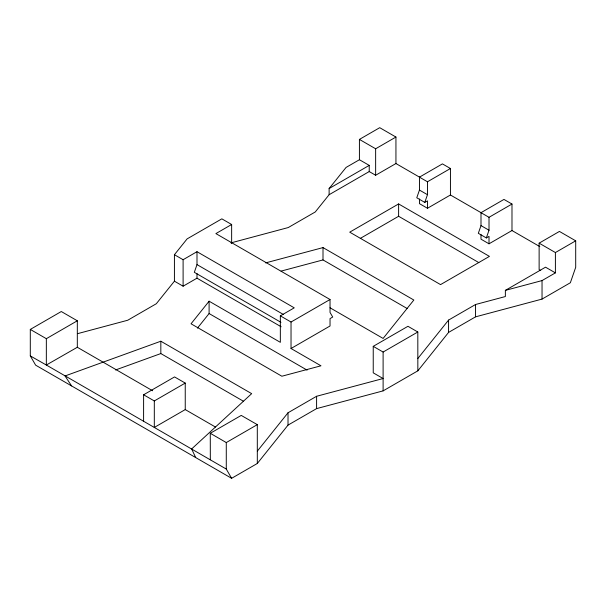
<?xml version="1.0" encoding="UTF-8"?>
<svg xmlns="http://www.w3.org/2000/svg" width="606" height="606" viewBox="0 0 606 606"><rect width="100%" height="100%" fill="white"/><g stroke="black" fill="none" stroke-linecap="round" stroke-linejoin="round"><path stroke-width="0.91" d="M540.734 270.571L539.128 269.647L539.128 243.157L559.429 231.431L575.7 240.824L575.7 267.322L570.36 282.744L542.037 299.091L475.551 316.847L448.569 332.421L417.845 370.827L383.113 390.878L316.597 408.611L288.017 425.117L257.315 463.476L231.621 478.316L35.64 365.168L30.3 355.911L30.3 329.422L61.289 311.529L77.318 320.786L77.318 347.276L152.629 390.764M77.318 320.786L46.344 338.686L46.336 365.024L226.28 469.059L231.621 478.316M143.592 421.246L143.614 394.786L174.551 376.924L185.239 383.083L185.247 409.588L215.448 427.025M243.491 401.263L160.832 353.563L160.832 341.223L65.031 375.962L71.591 385.924M280.942 322.324L194.329 272.314L196.995 264.602L196.995 251.695L294.243 307.84L280.351 315.855L280.343 342.337L209.1 301.205L191.041 323.786L281.866 376.228L320.975 365.797L291.031 348.511L291.031 322.028L280.351 315.855M231.643 243.423L231.643 224.5L221.841 218.842L187.11 238.893L174.422 254.702L174.422 281.184L156.31 303.735L127.73 320.241L77.674 333.633M407.293 308.59L323.006 259.929L323.006 247.596L265.602 262.898M231.643 224.5L215.887 233.598L330.035 299.508L330.035 312.416L332.709 317.044L330.035 318.589L330.035 325.99L291.031 348.511M230.947 242.892L288.282 227.545L315.264 211.964L329.119 194.715L329.119 188.542L346.064 167.438L359.419 159.726L359.419 139.41L379.727 127.684L395.938 137.047L395.938 163.537L419.587 177.187M417.845 370.827L417.814 332.005L407.959 326.293L373.235 346.344L373.235 372.834L383.113 378.538L383.113 390.878M395.938 163.537L375.637 175.255L375.637 148.773L359.419 139.41M360.312 238.393L398.612 216.281L398.612 203.942L489.436 256.383L440.554 284.608L349.723 232.166L398.612 203.942M419.45 199.01L419.45 203.639L427.465 208.267L450.44 194.996L481.262 212.797M427.465 208.267L427.465 200.859L424.791 202.404L416.776 197.776L419.45 190.064L419.45 177.149L442.425 163.885L450.44 168.513L450.44 194.996M424.791 202.404L427.465 194.693L427.465 181.777L450.44 168.513M511.987 204.048L503.972 199.419L480.997 212.683L480.997 225.599L478.323 233.31L486.338 237.938L489.012 230.227L489.012 217.312L511.987 204.048L511.987 230.538L489.012 243.801L480.997 239.173L480.997 234.545M539.128 243.157L555.399 252.55L555.399 272.874L545.536 267.178L505.366 290.372L505.366 296.546L475.551 304.507L448.569 320.082L417.845 358.487M542.037 299.091L542.037 280.586L555.399 272.874M197.45 328.111L209.1 313.544L209.1 301.205M257.315 463.476L257.315 451.137L288.017 412.777L316.597 396.271L383.113 378.538L383.106 352.041L373.235 346.344M174.422 254.702L183.103 259.716L196.995 251.695M375.637 148.773L395.938 137.047M329.119 188.542L369.228 165.385L369.228 171.559L375.637 175.255M329.119 194.715L369.228 171.559M174.422 281.184L183.11 286.199L196.995 278.177L281.161 326.77M143.614 394.786L154.31 400.945L185.239 383.083M291.031 322.028L330.035 299.508M185.247 409.588L154.31 427.442L154.31 400.945M486.338 237.938L489.012 236.393L489.012 243.801M210.327 459.757L210.274 433.29L241.233 415.413L257.3 424.647L257.315 451.137M226.28 469.059L226.28 442.562L257.3 424.647M383.106 352.041L417.814 332.005M555.399 252.55L575.7 240.824M77.318 347.276L46.336 365.024L30.3 355.911M115.534 369.986L160.832 353.563M281.093 271.109L323.006 259.929M505.366 290.372L542.037 280.586M511.987 230.538L539.802 246.589M419.45 177.149L427.465 181.777M480.997 212.683L489.012 217.312M419.45 190.064L427.465 194.693M480.997 225.599L489.012 230.227M359.419 159.726L369.228 165.385M398.612 216.281L478.801 262.58M323.006 247.596L413.837 300.031L383.113 338.436L330.012 307.78M196.995 264.602L283.616 314.612M209.1 313.544L307.09 370.122M160.832 341.223L251.672 393.65L191.655 448.948L195.693 457.568M30.3 329.422L46.344 338.686M210.274 433.29L226.28 442.562M475.551 304.507L475.551 316.847M448.569 320.082L448.569 332.421M316.597 396.271L316.597 408.611M288.017 412.777L288.017 425.117M196.995 273.548L196.995 278.177M183.103 259.716L183.11 286.199"/></g></svg>
